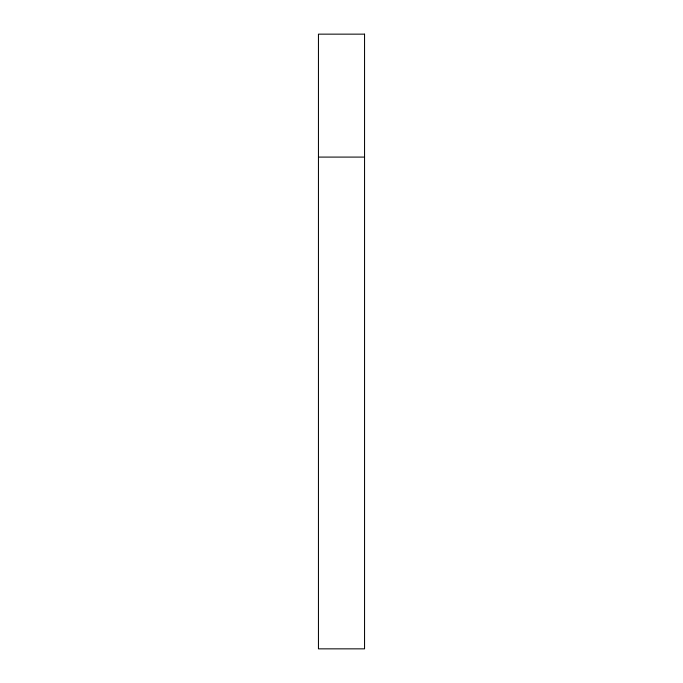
<?xml version="1.0" encoding="UTF-8"?>
<svg xmlns="http://www.w3.org/2000/svg" width="683" height="683" viewBox="0 0 683 683"><rect width="100%" height="100%" fill="white"/><g stroke="black" fill="none" stroke-linecap="round" stroke-linejoin="round"><path stroke-width="1.02" d="M318.449 157.09L364.551 157.09M364.551 34.15L318.449 34.15L318.449 648.85L364.551 648.85L364.551 34.15"/></g></svg>
